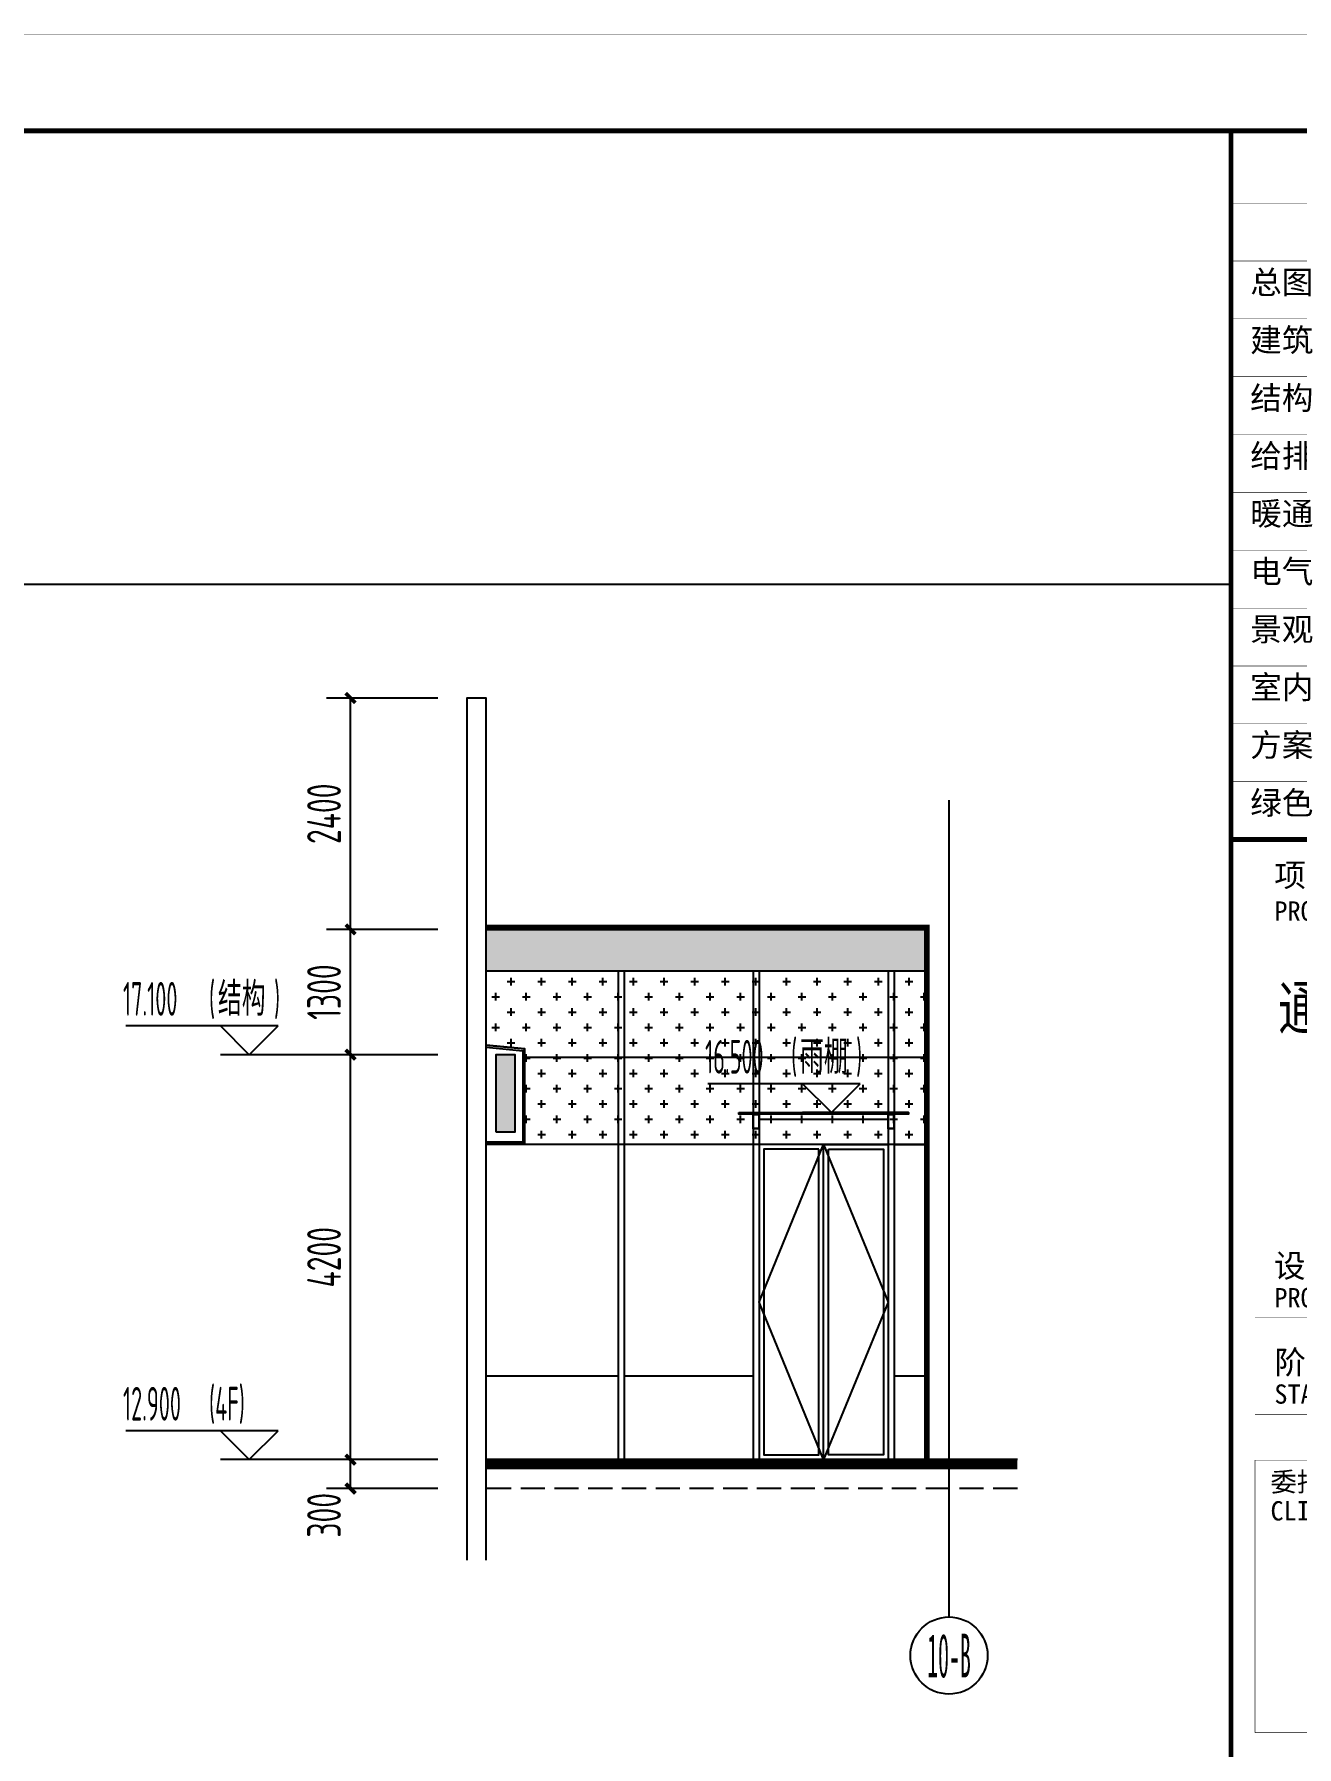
# Model space of a CAD drawing. Extents: x -863035 to 270371, y -8918 to 240488.
# Drawn here: x 229974 to 243067, y 154413 to 172177 of the extents above; entities that cross this region are included whole.
import ezdxf
from ezdxf.enums import TextEntityAlignment as Align

# ---------------------------------------------------------------- set-up
doc = ezdxf.new("R2010")
doc.units = 0
doc.header["$LTSCALE"] = 1000
doc.header["$MEASUREMENT"] = 0
doc.linetypes.add('DASH', pattern=[0.35, 0.25, -0.1])
for name, color, linetype in [('01-标注_尺寸', 124, 'Continuous'), ('01-标注_标高', 200, 'Continuous'), ('01-标注_轴线坐标', 132, 'Continuous'), ('02-TEXT_标注', 130, 'Continuous'), ('02-TEXT_轴号', 7, 'Continuous'), ('05-填充_156', 156, 'Continuous'), ('05-填充_天正', 26, 'Continuous'), ('A-C_玻璃幕墙', 140, 'Continuous'), ('A-C_门', 150, 'Continuous'), ('A-D-金属剖线', 200, 'Continuous'), ('A_AXIS-轴线', 36, 'Continuous'), ('A_STR-砼柱', 51, 'Continuous'), ('AXIS_TEXT', 7, 'Continuous'), ('D_玻璃', 152, 'Continuous'), ('D_铝板', 181, 'Continuous'), ('E-立面轮廓', 241, 'Continuous'), ('PUB_HATCH', 8, 'Continuous')]:
    doc.layers.add(name, color=color, linetype=linetype)
doc.layers.add('04-不打印_辅助线', color=165, linetype='Continuous', plot=False)
doc.styles.add('_TCH_AXIS', font='STXIHEI.TTF')
doc.styles.add('_TCH_DIM', font='ROS1', dxfattribs={"width": 0.75, "bigfont": 'JD'})
doc.styles.add('_TCH_DIM_T3', font='ROS1', dxfattribs={"width": 0.75, "bigfont": 'JD'})
doc.styles.add('COMPLEX', font='COMPLEX')
doc.styles.add('图签信息$0$华文细黑', font='STXIHEI.TTF', dxfattribs={"height": 10})
doc.dimstyles.new('_TCH_ARCH&&100', dxfattribs={"dimtxt": 350, "dimasz": 100, "dimexe": 250, "dimexo": 300, "dimgap": 100, "dimtad": 1, "dimdec": 0, "dimzin": 0, "dimdsep": 46, "dimtxsty": '_TCH_DIM_T3', "dimblk": 'ARCHTICK', "dimcen": 0.09, "dimclrt": 7, "dimazin": 2, "dimtfac": 1, "dimtdec": 0, "dimtix": 1, "dimtmove": 2, "dimatfit": 3, "dimfxl": 0, "dimtolj": 1, "dimtzin": 0, "dimarcsym": 0})

# ---------------------------------------------------------------- blocks, each defined once
blk = doc.blocks.new('图签信息')
at = {"const_width": 0.5}
for points in [[(-65, 574), (-65, 500.5), (0, 500.5), (0, 574)], [(-65, 0), (0, 0), (0, 500.5), (-65, 500.5)]]:
    blk.add_lwpolyline(points, close=True, dxfattribs=at)
at = {"const_width": 0.05}
for points in [[(-65, 566.5), (0, 566.5)], [(-65, 560.5), (0, 560.5)], [(-65, 554.5), (0, 554.5)], [(-65, 548.5), (0, 548.5)], [(-65, 542.5), (0, 542.5)], [(-65, 536.5), (0, 536.5)], [(-65, 530.5), (0, 530.5)], [(-65, 524.5), (0, 524.5)], [(-65, 518.5), (0, 518.5)], [(-65, 512.5), (0, 512.5)], [(-65, 512.5), (0, 512.5)], [(-65, 506.5), (0, 506.5)], [(-65, 500.5), (0, 500.5)], [(-62.5, 450.87), (-2.5, 450.87)], [(-62.5, 440.87), (-2.5, 440.87)], [(-2.5, 407.85), (-2.5, 436.12), (-62.5, 436.12), (-62.5, 407.85)], [(-62.5, 407.85), (-2.5, 407.85)]]:
    blk.add_lwpolyline(points, dxfattribs=at)
at = {"style": '图签信息$0$华文细黑'}
for s, height, p in [('总图', 2.4, (-63, 559.5)), ('建筑', 2.4, (-63, 553.5)), ('结构', 2.4, (-63, 547.5)), ('给排水', 2.4, (-63, 541.5)), ('暖通', 2.4, (-63, 535.5)), ('电气', 2.4, (-63, 529.5)), ('景观', 2.4, (-63, 523.5)), ('室内', 2.4, (-63, 517.5)), ('方案', 2.4, (-63, 511.5)), ('绿色', 2.4, (-63, 505.5)), ('项目名称', 2.4, (-60.5, 498)), ('PROJECT NAME', 2, (-60.5, 494.08)), ('设计号', 2.4, (-60.54, 457.48)), ('PROJECT NO.', 2, (-60.5, 453.97)), ('阶段', 2.4, (-60.5, 447.47)), ('STAGE', 2, (-60.5, 443.97)), ('委托方', 2, (-60.9, 434.86)), ('CLIENT', 2, (-60.9, 431.86))]:
    blk.add_text(s, height=height, dxfattribs=at).set_placement(p, align=Align.TOP_LEFT)
at = {"color": 4, "style": '图签信息$0$华文细黑', "width": 0.75}
blk.add_text('通州区台湖镇104、109地块', height=4.5, dxfattribs=at).set_placement((-32.5, 480.78), align=Align.CENTER)
blk = doc.blocks.new('图签-A1')
at = {"color": 2}
blk.add_blockref('图签信息', (0, 0), dxfattribs=at)
blk = doc.blocks.new('yp')
at = {"layer": 'D_玻璃'}
blk.add_lwpolyline([(-1610, 168), (150, 168), (150, 150), (-1610, 150)], close=True, dxfattribs=at)
at = {"layer": 'D_铝板'}
blk.add_line((-1400, 100), (-60, 100), dxfattribs=at)
for points in [[(-1460, 150), (-1400, 150), (-1400, 0), (-1460, 0), (-1460, 150)], [(-60, 150), (0, 150), (0, 0), (-60, 0), (-60, 150)]]:
    blk.add_lwpolyline(points, dxfattribs=at)
for points in [[(-1457, 147), (-1403, 147), (-1403, 3), (-1457, 3)], [(-57, 147), (-3, 147), (-3, 3), (-57, 3)]]:
    blk.add_lwpolyline(points, close=True, dxfattribs=at)
blk = doc.blocks.new('图框-A1+1-4')
for points, const_width in [([(0, 0), (1051, 0), (1051, 594), (0, 594)], 0.05), ([(976, 584), (25, 584), (25, 10), (976, 10)], 0.5)]:
    blk.add_lwpolyline(points, close=True, dxfattribs=dict(const_width=const_width))
blk = doc.blocks.new('_AXISO')
blk.add_circle((0, 0), 0.5)
at = {"layer": 'AXIS_TEXT', "style": 'COMPLEX', "width": 1.041667}
blk.add_attdef('A', text='', height=0.56, dxfattribs=at).set_placement((-0.25, -0.28), (0.25, -0.28), align=Align.FIT)
blk = doc.blocks.new('_FZH')
blk.add_lwpolyline([(-0.5, -0.5), (0.5, -0.5), (0.5, 0.5), (-0.5, 0.5)], close=True)
at = {"layer": 'PUB_HATCH'}
blk.add_solid([(-0.5, -0.5), (0.5, -0.5), (-0.5, 0.5), (0.5, 0.5)], dxfattribs=at)
blk = doc.blocks.new('_ArchTick')
at = {"color": 0, "linetype": 'ByBlock', "const_width": 0.4}
blk.add_lwpolyline([(-0.5, -0.5), (0.5, 0.5)], dxfattribs=at)
blk = doc.blocks.new('*D2044')
at = {"layer": '01-标注_尺寸', "color": 0, "lineweight": -2, "transparency": 16777216}
for p, q in [((234160, 157391), (233004, 157391)), ((233254, 157091), (233254, 157391)), ((234160, 157091), (233004, 157091))]:
    blk.add_line(p, q, dxfattribs=at)
at = {"layer": 'Defpoints', "color": 0, "transparency": 16777216}
for p in [(233254, 157391), (234460, 157391), (234460, 157091)]:
    blk.add_point(p, dxfattribs=at)
at = {"layer": '01-标注_尺寸', "color": 0, "lineweight": -2, "transparency": 16777216, "xscale": 100, "yscale": 100, "zscale": 100}
for p, rotation in [((233254, 157391), 90), ((233254, 157091), 270)]:
    blk.add_blockref('_ArchTick', p, dxfattribs=dict(at, rotation=rotation))
at = {"layer": '01-标注_尺寸', "color": 7, "transparency": 16777216, "insert": (232979, 156814), "char_height": 350, "attachment_point": 5, "rotation": 90, "style": '_TCH_DIM_T3'}
blk.add_mtext('\\A1;300', dxfattribs=at)
blk = doc.blocks.new('*D2045')
at = {"layer": '01-标注_尺寸', "color": 0, "lineweight": -2, "transparency": 16777216}
for p, q in [((234160, 161591), (233004, 161591)), ((233254, 157391), (233254, 161591)), ((234160, 157391), (233004, 157391))]:
    blk.add_line(p, q, dxfattribs=at)
at = {"layer": 'Defpoints', "color": 0, "transparency": 16777216}
for p in [(233254, 161591), (234460, 161591), (234460, 157391)]:
    blk.add_point(p, dxfattribs=at)
at = {"layer": '01-标注_尺寸', "color": 0, "lineweight": -2, "transparency": 16777216, "xscale": 100, "yscale": 100, "zscale": 100}
for p, rotation in [((233254, 161591), 90), ((233254, 157391), 270)]:
    blk.add_blockref('_ArchTick', p, dxfattribs=dict(at, rotation=rotation))
at = {"layer": '01-标注_尺寸', "color": 7, "transparency": 16777216, "insert": (232979, 159491), "char_height": 350, "attachment_point": 5, "rotation": 90, "style": '_TCH_DIM_T3'}
blk.add_mtext('\\A1;4200', dxfattribs=at)
blk = doc.blocks.new('*D2046')
at = {"layer": '01-标注_尺寸', "color": 0, "lineweight": -2, "transparency": 16777216}
for p, q in [((234160, 162891), (233004, 162891)), ((233254, 161591), (233254, 162891)), ((234160, 161591), (233004, 161591))]:
    blk.add_line(p, q, dxfattribs=at)
at = {"layer": 'Defpoints', "color": 0, "transparency": 16777216}
for p in [(233254, 162891), (234460, 162891), (234460, 161591)]:
    blk.add_point(p, dxfattribs=at)
at = {"layer": '01-标注_尺寸', "color": 0, "lineweight": -2, "transparency": 16777216, "xscale": 100, "yscale": 100, "zscale": 100}
for p, rotation in [((233254, 162891), 90), ((233254, 161591), 270)]:
    blk.add_blockref('_ArchTick', p, dxfattribs=dict(at, rotation=rotation))
at = {"layer": '01-标注_尺寸', "color": 7, "transparency": 16777216, "insert": (232979, 162241), "char_height": 350, "attachment_point": 5, "rotation": 90, "style": '_TCH_DIM_T3'}
blk.add_mtext('\\A1;1300', dxfattribs=at)
blk = doc.blocks.new('*D2047')
at = {"layer": '01-标注_尺寸', "color": 0, "lineweight": -2, "transparency": 16777216}
for p, q in [((234160, 165291), (233004, 165291)), ((233254, 162891), (233254, 165291)), ((234160, 162891), (233004, 162891))]:
    blk.add_line(p, q, dxfattribs=at)
at = {"layer": 'Defpoints', "color": 0, "transparency": 16777216}
for p in [(233254, 165291), (234460, 165291), (234460, 162891)]:
    blk.add_point(p, dxfattribs=at)
at = {"layer": '01-标注_尺寸', "color": 0, "lineweight": -2, "transparency": 16777216, "xscale": 100, "yscale": 100, "zscale": 100}
for p, rotation in [((233254, 165291), 90), ((233254, 162891), 270)]:
    blk.add_blockref('_ArchTick', p, dxfattribs=dict(at, rotation=rotation))
at = {"layer": '01-标注_尺寸', "color": 7, "transparency": 16777216, "insert": (232979, 164091), "char_height": 350, "attachment_point": 5, "rotation": 90, "style": '_TCH_DIM_T3'}
blk.add_mtext('\\A1;2400', dxfattribs=at)

msp = doc.modelspace()

# ---------------------------------------------------------------- hatches: boundary and pattern name
at = {"layer": '05-填充_156'}
h = msp.add_hatch(dxfattribs=at)
h.set_pattern_fill('CROSS', color=136, scale=100)
h.set_pattern_definition([(0, (202017.29, 347611.99), (158.75, 158.75), [79.375, -238.125]), (90, (202056.98, 347572.3), (-158.75, 158.75), [79.375, -238.125])])
h.paths.add_polyline_path([(234660.4, 161691), (235060.4, 161651), (235060.4, 160666), (235040.4, 160666), (235030.4, 160676), (235020.4, 160666), (234660.4, 160666), (234660.4, 160661), (239210.4, 160661), (239210.4, 162461), (234660.4, 162461)])
at = {"layer": '05-填充_天正', "transparency": 33554641}
h = msp.add_hatch(color=256, dxfattribs=at)
h.dxf.hatch_style = 1
h.paths.add_polyline_path([(234660.4, 162891), (239210.4, 162891), (239210.4, 162461), (234660.4, 162461)])

# ---------------------------------------------------------------- linework, layer by layer
at = {"layer": '01-标注_标高'}
for p, q in [((232503.8, 161891), (230924.4, 161891)), ((232203.8, 161591), (231903.8, 161891)), ((232203.8, 161591), (232503.8, 161891)), ((233003.8, 161591), (231903.8, 161591)), ((238540.4, 161290.7), (236961, 161290.7)), ((238240.4, 160990.7), (237940.4, 161290.7)), ((238240.4, 160990.7), (238540.4, 161290.7)), ((239040.4, 160990.7), (237940.4, 160990.7)), ((232503.8, 157691), (230924.4, 157691)), ((232203.8, 157391), (231903.8, 157691)), ((232203.8, 157391), (232503.8, 157691)), ((233003.8, 157391), (231903.8, 157391))]:
    msp.add_line(p, q, dxfattribs=at)
at = {"layer": '01-标注_轴线坐标'}
msp.add_line((239460.4, 156759.2), (239460.4, 155759.2), dxfattribs=at)
at = {"layer": '04-不打印_辅助线'}
msp.add_lwpolyline([(229685, 166474.3), (242384.7, 166474.3), (242384.7, 122042), (229685, 122042)], close=True, dxfattribs=at)
at = {"layer": 'A-C_玻璃幕墙'}
for points in [[(234660.4, 156347.3), (234660.4, 165291), (234460.4, 165291), (234460.4, 156347.3)], [(234660.4, 162891), (239210.4, 162891)], [(239210.4, 162891), (239210.4, 157391)], [(236030.4, 162461), (236030.4, 157391)], [(236090.4, 162461), (236090.4, 157391)], [(237430.4, 162461), (237430.4, 157391)], [(237490.4, 162461), (237490.4, 157391)], [(238830.4, 162461), (238830.4, 157391)], [(238890.4, 162461), (238890.4, 157391)], [(239210.4, 161561), (235060.4, 161561)], [(238890.4, 160661), (239210.4, 160661)], [(234660.4, 158261), (236030.4, 158261)], [(236090.4, 158261), (237430.4, 158261)], [(238890.4, 158261), (239210.4, 158261)], [(240169.3, 157391), (234660.4, 157391)]]:
    msp.add_lwpolyline(points, dxfattribs=at)
msp.add_lwpolyline([(239210.4, 160661), (234660.4, 160661), (234660.4, 161594), (234660.4, 161594), (234660.4, 162461), (239210.4, 162461)], close=True, dxfattribs=at)
at = {"layer": 'A-C_玻璃幕墙', "linetype": 'DASH'}
msp.add_lwpolyline([(240169.3, 157091), (234660.4, 157091)], dxfattribs=at)
at = {"layer": 'A-C_门'}
for points in [[(238160.4, 157391), (237490.4, 159026), (238160.4, 160661), (238830.4, 159026)], [(238160.4, 160661), (237490.4, 160661), (237490.4, 157391), (238160.4, 157391)], [(238110.4, 160611), (237540.4, 160611), (237540.4, 157441), (238110.4, 157441)], [(238160.4, 160661), (238830.4, 160661), (238830.4, 157391), (238160.4, 157391)], [(238210.4, 160611), (238780.4, 160611), (238780.4, 157441), (238210.4, 157441)]]:
    msp.add_lwpolyline(points, close=True, dxfattribs=at)
at = {"layer": 'A-D-金属剖线'}
for points in [[(234660.4, 160666), (235020.4, 160666), (235030.4, 160676), (235040.4, 160666), (235060.4, 160666), (235060.4, 161651), (234660.4, 161691)], [(234660.4, 160669), (235019.2, 160669), (235030.4, 160680.2), (235041.6, 160669), (235057.4, 160669), (235057.4, 161648), (234660.4, 161688)], [(234660.4, 161671), (235040.4, 161631), (235040.4, 160686), (234660.4, 160686)]]:
    msp.add_lwpolyline(points, dxfattribs=at)
at = {"layer": 'A_AXIS-轴线', "ltscale": 0.4}
msp.add_line((239460.4, 164233.3), (239460.4, 156759.2), dxfattribs=at)
at = {"layer": 'E-立面轮廓'}
for points, const_width in [([(234660.4, 162916), (239235.4, 162916), (239235.4, 157391)], 50), ([(234660.4, 157341), (240169.3, 157341)], 100)]:
    msp.add_lwpolyline(points, dxfattribs=dict(at, const_width=const_width))

# ---------------------------------------------------------------- block references
at = {"xscale": 100, "yscale": 100, "zscale": 100}
for name, p in [('图框-A1+1-4', (144784.7, 112774.5)), ('图签-A1', (248884.7, 113774.5))]:
    msp.add_blockref(name, p, dxfattribs=at)
msp.add_blockref('yp', (238890.4, 160823.2))
at = {"layer": '01-标注_轴线坐标'}
ref = msp.add_blockref('_AXISO', (239460.4, 155359.2), dxfattribs=dict(at, xscale=800, yscale=800, zscale=800))
ref.add_attrib('A', '10-B', dxfattribs={"layer": '02-TEXT_轴号', "height": 452.55, "style": '_TCH_AXIS', "width": 0.370904}).set_placement((239234.1, 155132.9), (239686.7, 155132.9), align=Align.FIT)
at = {"layer": 'A_STR-砼柱', "xscale": 200, "yscale": 800, "zscale": 800}
msp.add_blockref('_FZH', (234860.4, 161191), dxfattribs=at)

# ---------------------------------------------------------------- texts
at = {"layer": '02-TEXT_标注', "style": '_TCH_DIM'}
for s, height, width, p in [('(', 350, 0.5625, (231786.6, 161996)), ('结构', 347.29, 0.75, (231878.5, 161996)), (')', 350, 0.5625, (232460.5, 161996)), ('17.100', 350, 0.5625, (230894.4, 161996)), ('16.500', 350, 0.5625, (236931, 161395.7)), ('(', 350, 0.5625, (237823.2, 161395.7)), ('雨棚', 347.29, 0.75, (237915.1, 161395.7)), (')', 350, 0.5625, (238497.1, 161395.7)), ('12.900', 350, 0.5625, (230894.4, 157796)), ('(4F)', 350, 0.5625, (231786.6, 157796))]:
    msp.add_text(s, height=height, dxfattribs=dict(at, width=width)).set_placement(p)

# ---------------------------------------------------------------- dimensions: what is measured, and where the dimension line sits
at = {"layer": '01-标注_尺寸'}
for p1, p2, picture, middle in [((234460.4, 162891), (234460.4, 165291), '*D2047', (232978.8, 164091)), ((234460.4, 161591), (234460.4, 162891), '*D2046', (232978.8, 162241)), ((234460.4, 157391), (234460.4, 161591), '*D2045', (232978.8, 159491))]:
    dim = msp.add_aligned_dim(p1=p1, p2=p2, distance=1206.6, dimstyle='_TCH_ARCH&&100', dxfattribs=at)
    dim.commit()
    dim.dimension.update_dxf_attribs({"geometry": picture, "text_midpoint": middle})
dim = msp.add_linear_dim(base=(233253.8, 157391), p1=(234460.4, 157091), p2=(234460.4, 157391), angle=90, dimstyle='_TCH_ARCH&&100', dxfattribs=at)
dim.commit()
dim.dimension.update_dxf_attribs({"geometry": '*D2044', "text_midpoint": (232978.8, 156813.8), "dimtype": 161})

doc.saveas('drawing.dxf')
